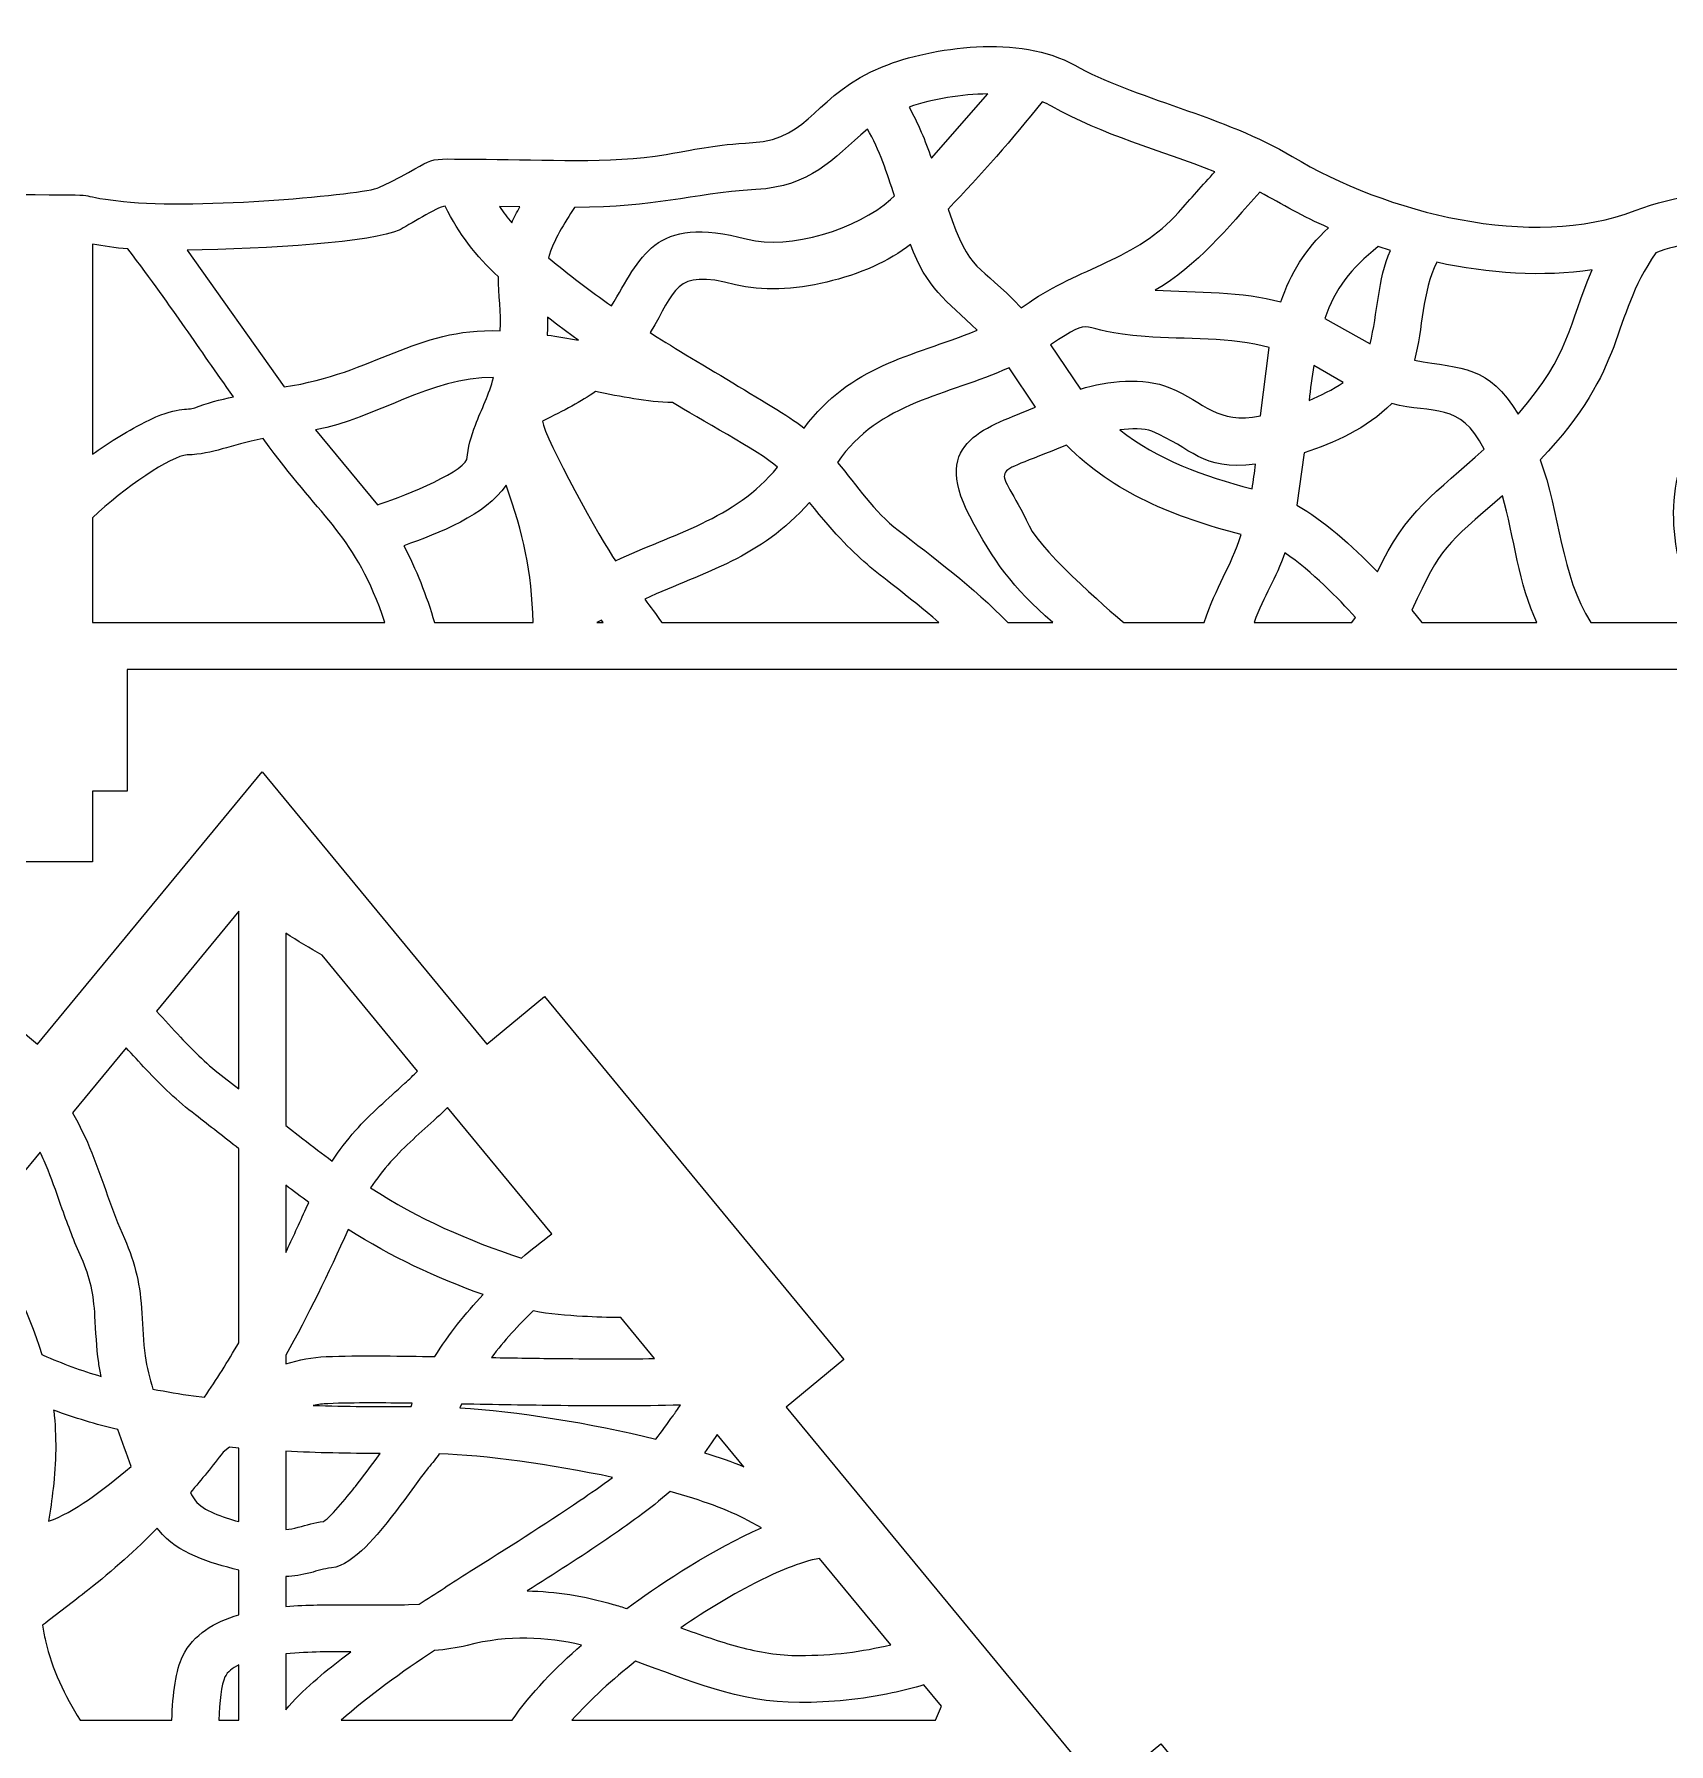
# Model space of a CAD drawing. Header units: millimetres. Extents: x -281 to 281, y -187 to 187.
# Drawn here: x 29.1 to 98.5, y 101.5 to 174.2 of the extents above; entities that cross this region are included whole.
import ezdxf

# ---------------------------------------------------------------- set-up
doc = ezdxf.new("R2010")
doc.units = ezdxf.units.MM
doc.header["$MEASUREMENT"] = 0
doc.layers.add('Camada 1', color=7, linetype='Continuous')

msp = doc.modelspace()

# ---------------------------------------------------------------- linework, layer by layer
at = {"layer": 'Camada 1', "color": 250, "lineweight": 9}
for points, knots in [([(161.7137, 139.005), (161.7137, 139.005), (161.7137, 142.005), (161.7137, 142.005), (161.7137, 142.005), (161.7137, 142.005), (161.7137, 147.18), (161.7137, 147.18), (161.7137, 147.18), (161.7137, 147.18), (161.7137, 167.3599), (161.7137, 167.3599), (161.7137, 167.3599), (153.5844, 167.2836), (144.8356, 166.8314), (137.3776, 163.9065), (137.3776, 163.9065), (135.5739, 163.199), (129.9221, 163.3657), (128.1078, 163.3836), (128.1078, 163.3836), (124.9159, 163.4153), (122.1744, 163.7228), (119.2476, 165.2753), (119.2476, 165.2753), (114.2375, 167.9331), (108.209, 170.2906), (102.5342, 168.0954), (102.5342, 168.0954), (100.7638, 167.4106), (98.8504, 167.3575), (97.1046, 166.6811), (97.1046, 166.6811), (92.7346, 164.9878), (86.5264, 166.5718), (82.5241, 168.9835), (82.5241, 168.9835), (79.7394, 170.6614), (75.6961, 171.4862), (73.2918, 172.8521), (73.2918, 172.8521), (70.9648, 174.1739), (67.2023, 173.6302), (65.1361, 172.8013), (65.1361, 172.8013), (62.2228, 171.6323), (62.1061, 169.727), (59.6007, 169.567), (59.6007, 169.567), (57.8433, 169.4547), (57.5565, 169.3418), (55.9145, 169.0671), (55.9145, 169.0671), (53.4639, 168.6558), (50.7358, 168.8565), (48.2641, 168.8574), (48.2641, 168.8574), (45.111, 168.8588), (46.6828, 169.0911), (43.7011, 167.6531), (43.7011, 167.6531), (43.1175, 167.3718), (36.0145, 166.7129), (32.8468, 167.0649), (32.8468, 167.0649), (30.2588, 167.3525), (32.6705, 167.3458), (28.3639, 167.3599), (28.3639, 167.3599), (28.3639, 167.3599), (28.3639, 147.18), (28.3639, 147.18), (28.3639, 147.18), (28.3639, 147.18), (28.3639, 142.005), (28.3639, 142.005), (28.3639, 142.005), (28.3639, 142.005), (28.3639, 139.005), (28.3639, 139.005), (28.3639, 139.005), (28.3639, 139.005), (31.5389, 139.005), (31.5389, 139.005), (31.5389, 139.005), (31.5389, 139.005), (31.5389, 142.005), (31.5389, 142.005), (31.5389, 142.005), (31.5389, 142.005), (33.007, 142.005), (33.007, 142.005), (33.007, 142.005), (33.007, 142.005), (33.007, 147.18), (33.007, 147.18), (33.007, 147.18), (33.007, 147.18), (157.0706, 147.18), (157.0706, 147.18), (157.0706, 147.18), (157.0706, 147.18), (157.0706, 142.005), (157.0706, 142.005), (157.0706, 142.005), (157.0706, 142.005), (158.5387, 142.005), (158.5387, 142.005), (158.5387, 142.005), (158.5387, 142.005), (158.5387, 139.005), (158.5387, 139.005), (158.5387, 139.005), (158.5387, 139.005), (161.7137, 139.005), (161.7137, 139.005)], [0, 0, 0, 0, 0.0333333, 0.0333333, 0.0333333, 0.0333333, 0.0666667, 0.0666667, 0.0666667, 0.0666667, 0.1, 0.1, 0.1, 0.1, 0.1333333, 0.1333333, 0.1333333, 0.1333333, 0.1666667, 0.1666667, 0.1666667, 0.1666667, 0.2, 0.2, 0.2, 0.2, 0.2333333, 0.2333333, 0.2333333, 0.2333333, 0.2666667, 0.2666667, 0.2666667, 0.2666667, 0.3, 0.3, 0.3, 0.3, 0.3333333, 0.3333333, 0.3333333, 0.3333333, 0.3666667, 0.3666667, 0.3666667, 0.3666667, 0.4, 0.4, 0.4, 0.4, 0.4333333, 0.4333333, 0.4333333, 0.4333333, 0.4666667, 0.4666667, 0.4666667, 0.4666667, 0.5, 0.5, 0.5, 0.5, 0.5333333, 0.5333333, 0.5333333, 0.5333333, 0.5666667, 0.5666667, 0.5666667, 0.5666667, 0.6, 0.6, 0.6, 0.6, 0.6333333, 0.6333333, 0.6333333, 0.6333333, 0.6666667, 0.6666667, 0.6666667, 0.6666667, 0.7, 0.7, 0.7, 0.7, 0.7333333, 0.7333333, 0.7333333, 0.7333333, 0.7666667, 0.7666667, 0.7666667, 0.7666667, 0.8, 0.8, 0.8, 0.8, 0.8333333, 0.8333333, 0.8333333, 0.8333333, 0.8666667, 0.8666667, 0.8666667, 0.8666667, 0.9, 0.9, 0.9, 0.9, 0.9333333, 0.9333333, 0.9333333, 0.9333333, 1, 1, 1, 1]), ([(69.5911, 171.6343), (69.5911, 171.6343), (67.1935, 168.8997), (67.1935, 168.8997), (67.1935, 168.8997), (66.9317, 169.6385), (66.6272, 170.4072), (66.2415, 171.0795), (66.2415, 171.0795), (67.2635, 171.4276), (68.4741, 171.6241), (69.5911, 171.6343)], [0, 0, 0, 0, 0.25, 0.25, 0.25, 0.25, 0.5, 0.5, 0.5, 0.5, 1, 1, 1, 1]), ([(71.9076, 171.297), (72.0508, 171.2424), (72.184, 171.1811), (72.3051, 171.1123), (72.3051, 171.1123), (74.482, 169.8775), (76.9016, 169.2459), (79.2444, 168.3299), (79.2444, 168.3299), (78.7288, 167.7594), (78.2094, 167.1882), (77.6959, 166.6014), (77.6959, 166.6014), (75.9504, 164.6067), (73.4104, 164.2211), (71.3492, 162.7764), (71.3492, 162.7764), (71.236, 162.6971), (71.1222, 162.6209), (71.0075, 162.5477), (71.0075, 162.5477), (69.1964, 164.4882), (68.8395, 163.9417), (67.9037, 166.7423), (67.9037, 166.7423), (69.3097, 168.1944), (70.6308, 169.7304), (71.9076, 171.297)], [0, 0, 0, 0, 0.125, 0.125, 0.125, 0.125, 0.25, 0.25, 0.25, 0.25, 0.375, 0.375, 0.375, 0.375, 0.5, 0.5, 0.5, 0.5, 0.625, 0.625, 0.625, 0.625, 0.75, 0.75, 0.75, 0.75, 1, 1, 1, 1]), ([(65.6244, 167.3029), (65.6244, 167.3029), (65.4577, 167.1498), (65.4577, 167.1498), (65.4577, 167.1498), (64.0833, 165.9049), (61.1536, 164.998), (59.3705, 165.465), (59.3705, 165.465), (55.3307, 166.5229), (54.8591, 164.6759), (53.5881, 162.6269), (53.5881, 162.6269), (52.6799, 163.2726), (51.7874, 163.9503), (50.9129, 164.6748), (50.9129, 164.6748), (51.1428, 165.4307), (51.5752, 166.1249), (52.0232, 166.8125), (52.0232, 166.8125), (55.5628, 166.8093), (56.8037, 167.3842), (59.7282, 167.571), (59.7282, 167.571), (62.0674, 167.7204), (62.9548, 168.812), (64.474, 170.1411), (64.474, 170.1411), (64.9903, 169.2688), (65.3144, 168.2447), (65.6244, 167.3029)], [0, 0, 0, 0, 0.1111111, 0.1111111, 0.1111111, 0.1111111, 0.2222222, 0.2222222, 0.2222222, 0.2222222, 0.3333333, 0.3333333, 0.3333333, 0.3333333, 0.4444444, 0.4444444, 0.4444444, 0.4444444, 0.5555556, 0.5555556, 0.5555556, 0.5555556, 0.6666667, 0.6666667, 0.6666667, 0.6666667, 0.7777778, 0.7777778, 0.7777778, 0.7777778, 1, 1, 1, 1]), ([(84.0679, 165.9511), (83.0935, 165.0158), (82.4593, 164.0165), (82.0478, 162.7962), (82.0478, 162.7962), (80.4365, 163.2442), (78.4603, 163.2083), (76.7115, 163.3002), (76.7115, 163.3002), (78.4869, 164.3192), (79.7995, 165.9549), (81.1538, 167.4652), (81.1538, 167.4652), (82.1071, 166.9431), (82.9906, 166.4164), (84.0679, 165.9511)], [0, 0, 0, 0, 0.2, 0.2, 0.2, 0.2, 0.4, 0.4, 0.4, 0.4, 0.6, 0.6, 0.6, 0.6, 1, 1, 1, 1]), ([(48.7906, 163.8666), (48.7906, 163.1031), (48.9059, 162.339), (48.8669, 161.5744), (48.8669, 161.5744), (45.1989, 161.6927), (43.5613, 159.7596), (39.6837, 159.1866), (39.6837, 159.1866), (39.6837, 159.1866), (35.5563, 164.9999), (35.5563, 164.9999), (35.5563, 164.9999), (38.9147, 165.0315), (43.52, 165.3457), (44.5696, 165.8515), (44.5696, 165.8515), (44.9351, 166.0277), (46.1869, 166.8378), (46.5204, 166.862), (46.5204, 166.862), (47.1285, 165.6658), (47.8169, 164.7666), (48.7906, 163.8666)], [0, 0, 0, 0, 0.1428571, 0.1428571, 0.1428571, 0.1428571, 0.2857143, 0.2857143, 0.2857143, 0.2857143, 0.4285714, 0.4285714, 0.4285714, 0.4285714, 0.5714286, 0.5714286, 0.5714286, 0.5714286, 0.7142857, 0.7142857, 0.7142857, 0.7142857, 1, 1, 1, 1]), ([(49.6973, 166.8429), (49.5739, 166.6194), (49.4578, 166.392), (49.3526, 166.1611), (49.3526, 166.1611), (49.166, 166.3825), (48.9944, 166.6113), (48.8326, 166.8547), (48.8326, 166.8547), (48.8326, 166.8547), (49.6973, 166.8429), (49.6973, 166.8429)], [0, 0, 0, 0, 0.25, 0.25, 0.25, 0.25, 0.5, 0.5, 0.5, 0.5, 1, 1, 1, 1]), ([(37.5231, 158.7708), (36.9644, 158.6466), (36.37, 158.4965), (35.8795, 158.2963), (35.8795, 158.2963), (35.5917, 158.1794), (35.1128, 158.3925), (33.757, 157.6856), (33.757, 157.6856), (32.8831, 157.23), (32.1578, 156.7826), (31.5389, 156.324), (31.5389, 156.324), (31.5389, 156.324), (31.5389, 165.2583), (31.5389, 165.2583), (31.5389, 165.2583), (32.0106, 165.177), (32.4771, 165.0836), (33.0407, 165.0474), (33.0407, 165.0474), (35.0711, 162.3713), (36.0013, 160.8937), (37.5231, 158.7708)], [0, 0, 0, 0, 0.1428571, 0.1428571, 0.1428571, 0.1428571, 0.2857143, 0.2857143, 0.2857143, 0.2857143, 0.4285714, 0.4285714, 0.4285714, 0.4285714, 0.5714286, 0.5714286, 0.5714286, 0.5714286, 0.7142857, 0.7142857, 0.7142857, 0.7142857, 1, 1, 1, 1]), ([(66.3113, 165.2411), (66.9798, 163.3843), (67.8159, 162.8749), (69.1373, 161.5954), (69.1373, 161.5954), (66.2685, 160.4292), (63.7983, 160.1355), (61.7853, 157.4386), (61.7853, 157.4386), (60.9637, 158.107), (56.6886, 160.5393), (55.2369, 161.4984), (55.2369, 161.4984), (56.3452, 163.2582), (56.1971, 164.2285), (58.8639, 163.5302), (58.8639, 163.5302), (61.0657, 162.9535), (64.5191, 163.8224), (66.3113, 165.2411)], [0, 0, 0, 0, 0.1666667, 0.1666667, 0.1666667, 0.1666667, 0.3333333, 0.3333333, 0.3333333, 0.3333333, 0.5, 0.5, 0.5, 0.5, 0.6666667, 0.6666667, 0.6666667, 0.6666667, 1, 1, 1, 1]), ([(86.7026, 164.9886), (86.1689, 163.7578), (86.1632, 162.3175), (85.8401, 161.0134), (85.8401, 161.0134), (85.8401, 161.0134), (83.9212, 162.0921), (83.9212, 162.0921), (83.9212, 162.0921), (84.3348, 163.3444), (85.0128, 164.2058), (86.1897, 165.1499), (86.1897, 165.1499), (86.1897, 165.1499), (86.7026, 164.9886), (86.7026, 164.9886)], [0, 0, 0, 0, 0.2, 0.2, 0.2, 0.2, 0.4, 0.4, 0.4, 0.4, 0.6, 0.6, 0.6, 0.6, 1, 1, 1, 1]), ([(102.7841, 159.8032), (101.7197, 158.9462), (100.4877, 158.5224), (99.711, 157.3081), (99.711, 157.3081), (98.1889, 154.9282), (98.6196, 151.7237), (99.9176, 149.18), (99.9176, 149.18), (99.9176, 149.18), (95.2263, 149.18), (95.2263, 149.18), (95.2263, 149.18), (93.9436, 151.1409), (93.9038, 153.8743), (93.0693, 156.0822), (93.0693, 156.0822), (96.8592, 160.0808), (95.9778, 161.987), (97.9875, 164.881), (97.9875, 164.881), (98.9827, 165.2884), (100.1349, 165.3421), (101.178, 165.5801), (101.178, 165.5801), (101.7061, 163.6097), (102.0937, 161.7158), (102.7841, 159.8032)], [0, 0, 0, 0, 0.125, 0.125, 0.125, 0.125, 0.25, 0.25, 0.25, 0.25, 0.375, 0.375, 0.375, 0.375, 0.5, 0.5, 0.5, 0.5, 0.625, 0.625, 0.625, 0.625, 0.75, 0.75, 0.75, 0.75, 1, 1, 1, 1]), ([(95.2792, 164.1569), (94.2468, 161.7714), (94.3944, 160.659), (92.138, 158.0337), (92.138, 158.0337), (90.8549, 160.1099), (89.8047, 159.9543), (87.7257, 160.3173), (87.7257, 160.3173), (88.0901, 161.67), (88.0385, 163.2256), (88.6738, 164.4797), (88.6738, 164.4797), (90.8914, 164.0051), (93.1812, 163.8468), (95.2792, 164.1569)], [0, 0, 0, 0, 0.2, 0.2, 0.2, 0.2, 0.4, 0.4, 0.4, 0.4, 0.6, 0.6, 0.6, 0.6, 1, 1, 1, 1]), ([(50.8787, 162.1436), (51.3117, 161.8101), (51.7483, 161.4861), (52.1885, 161.1697), (52.1885, 161.1697), (51.7455, 161.2523), (51.3033, 161.3283), (50.8598, 161.3916), (50.8598, 161.3916), (50.8742, 161.6412), (50.8809, 161.8916), (50.8787, 162.1436)], [0, 0, 0, 0, 0.25, 0.25, 0.25, 0.25, 0.5, 0.5, 0.5, 0.5, 1, 1, 1, 1]), ([(81.5502, 160.8585), (81.5502, 160.8585), (81.1808, 157.9594), (81.1808, 157.9594), (81.1808, 157.9594), (79.3139, 157.5808), (78.8344, 158.5334), (77.3248, 159.1509), (77.3248, 159.1509), (76.1902, 159.6151), (74.6957, 159.4545), (73.527, 159.0909), (73.527, 159.0909), (73.527, 159.0909), (72.2549, 160.9735), (72.2549, 160.9735), (72.2549, 160.9735), (74.2437, 162.292), (73.218, 161.537), (76.2848, 161.3226), (76.2848, 161.3226), (77.9892, 161.2035), (79.9657, 161.3061), (81.5502, 160.8585)], [0, 0, 0, 0, 0.1428571, 0.1428571, 0.1428571, 0.1428571, 0.2857143, 0.2857143, 0.2857143, 0.2857143, 0.4285714, 0.4285714, 0.4285714, 0.4285714, 0.5714286, 0.5714286, 0.5714286, 0.5714286, 0.7142857, 0.7142857, 0.7142857, 0.7142857, 1, 1, 1, 1]), ([(70.4941, 160.0028), (70.4941, 160.0028), (71.6178, 158.3294), (71.6178, 158.3294), (71.6178, 158.3294), (69.6383, 157.4684), (67.1054, 156.9585), (68.8258, 153.6924), (68.8258, 153.6924), (69.8402, 151.7667), (70.6127, 150.6988), (72.35, 149.18), (72.35, 149.18), (72.35, 149.18), (70.4362, 149.18), (70.4362, 149.18), (70.4362, 149.18), (68.9702, 150.681), (67.2163, 151.9954), (65.7856, 153.0929), (65.7856, 153.0929), (64.7553, 153.8833), (64.0351, 154.9795), (63.2002, 155.9796), (63.2002, 155.9796), (64.9617, 158.5535), (67.8629, 158.8036), (70.4941, 160.0028)], [0, 0, 0, 0, 0.125, 0.125, 0.125, 0.125, 0.25, 0.25, 0.25, 0.25, 0.375, 0.375, 0.375, 0.375, 0.5, 0.5, 0.5, 0.5, 0.625, 0.625, 0.625, 0.625, 0.75, 0.75, 0.75, 0.75, 1, 1, 1, 1]), ([(83.4465, 160.0958), (83.4465, 160.0958), (84.6941, 159.3704), (84.6941, 159.3704), (84.6941, 159.3704), (84.2481, 159.0731), (83.7492, 158.8179), (83.2501, 158.6049), (83.2501, 158.6049), (83.3033, 159.1037), (83.3653, 159.6013), (83.4465, 160.0958)], [0, 0, 0, 0, 0.25, 0.25, 0.25, 0.25, 0.5, 0.5, 0.5, 0.5, 1, 1, 1, 1]), ([(47.8084, 157.5643), (47.6203, 157.0831), (47.4984, 156.6154), (47.4478, 156.1036), (47.4478, 156.1036), (47.2314, 155.4925), (44.3847, 154.4137), (43.6431, 154.179), (43.6431, 154.179), (43.6431, 154.179), (41.0094, 157.3574), (41.0094, 157.3574), (41.0094, 157.3574), (43.6022, 157.8402), (45.884, 159.6146), (48.5768, 159.5807), (48.5768, 159.5807), (48.3975, 158.882), (48.0705, 158.2347), (47.8084, 157.5643)], [0, 0, 0, 0, 0.1666667, 0.1666667, 0.1666667, 0.1666667, 0.3333333, 0.3333333, 0.3333333, 0.3333333, 0.5, 0.5, 0.5, 0.5, 0.6666667, 0.6666667, 0.6666667, 0.6666667, 1, 1, 1, 1]), ([(56.1909, 158.5184), (57.2264, 157.8772), (59.8914, 156.4503), (60.6576, 155.775), (60.6576, 155.775), (58.8081, 153.5355), (56.1992, 152.9546), (53.7704, 151.796), (53.7704, 151.796), (53.2049, 152.5673), (50.7525, 157.0002), (50.6578, 157.7326), (50.6578, 157.7326), (51.5889, 158.179), (52.3128, 158.5716), (52.9161, 158.9889), (52.9161, 158.9889), (53.9849, 158.7729), (55.1043, 158.5442), (56.1909, 158.5184)], [0, 0, 0, 0, 0.1666667, 0.1666667, 0.1666667, 0.1666667, 0.3333333, 0.3333333, 0.3333333, 0.3333333, 0.5, 0.5, 0.5, 0.5, 0.6666667, 0.6666667, 0.6666667, 0.6666667, 1, 1, 1, 1]), ([(86.7622, 158.4759), (88.5562, 158.0223), (89.646, 158.5841), (90.6876, 156.545), (90.6876, 156.545), (88.6456, 154.672), (87.3467, 153.9147), (86.1589, 151.3245), (86.1589, 151.3245), (85.0427, 152.482), (83.84, 153.53), (82.7309, 154.161), (82.7309, 154.161), (82.7309, 154.161), (83.0366, 156.3854), (83.0366, 156.3854), (83.0366, 156.3854), (84.3079, 156.8119), (85.6889, 157.3988), (86.7622, 158.4759)], [0, 0, 0, 0, 0.1666667, 0.1666667, 0.1666667, 0.1666667, 0.3333333, 0.3333333, 0.3333333, 0.3333333, 0.5, 0.5, 0.5, 0.5, 0.6666667, 0.6666667, 0.6666667, 0.6666667, 1, 1, 1, 1]), ([(39.0494, 156.644), (41.3061, 153.5529), (42.6975, 152.8927), (43.9665, 149.18), (43.9665, 149.18), (43.9665, 149.18), (31.5389, 149.18), (31.5389, 149.18), (31.5389, 149.18), (31.5389, 149.18), (31.5389, 153.6178), (31.5389, 153.6178), (31.5389, 153.6178), (32.8615, 154.8944), (34.8895, 156.2697), (35.563, 156.2943), (35.563, 156.2943), (36.6979, 156.3357), (37.3198, 156.6953), (38.794, 156.9955), (38.794, 156.9955), (38.794, 156.9955), (39.0494, 156.644), (39.0494, 156.644)], [0, 0, 0, 0, 0.1428571, 0.1428571, 0.1428571, 0.1428571, 0.2857143, 0.2857143, 0.2857143, 0.2857143, 0.4285714, 0.4285714, 0.4285714, 0.4285714, 0.5714286, 0.5714286, 0.5714286, 0.5714286, 0.7142857, 0.7142857, 0.7142857, 0.7142857, 1, 1, 1, 1]), ([(80.9723, 155.8996), (80.9296, 155.5506), (80.8809, 155.2031), (80.8227, 154.8582), (80.8227, 154.8582), (78.76, 155.3951), (76.8056, 156.0984), (75.2021, 157.3649), (75.2021, 157.3649), (75.6921, 157.4169), (76.2349, 157.4359), (76.5676, 157.2998), (76.5676, 157.2998), (78.2732, 156.6022), (78.6389, 155.6214), (80.9723, 155.8996)], [0, 0, 0, 0, 0.2, 0.2, 0.2, 0.2, 0.4, 0.4, 0.4, 0.4, 0.6, 0.6, 0.6, 0.6, 1, 1, 1, 1]), ([(72.9295, 156.7164), (74.9306, 154.6834), (77.5218, 153.6509), (80.3599, 152.9125), (80.3599, 152.9125), (79.908, 151.5142), (79.311, 150.7332), (78.7828, 149.18), (78.7828, 149.18), (78.7828, 149.18), (75.3679, 149.18), (75.3679, 149.18), (75.3679, 149.18), (75.2956, 149.2085), (71.8784, 152.1427), (71.3473, 153.2792), (71.3473, 153.2792), (70.0106, 156.1397), (69.3886, 155.2011), (72.9295, 156.7164)], [0, 0, 0, 0, 0.1666667, 0.1666667, 0.1666667, 0.1666667, 0.3333333, 0.3333333, 0.3333333, 0.3333333, 0.5, 0.5, 0.5, 0.5, 0.6666667, 0.6666667, 0.6666667, 0.6666667, 1, 1, 1, 1]), ([(49.1121, 155.0051), (49.8585, 152.9376), (50.2036, 151.374), (50.2655, 149.18), (50.2655, 149.18), (50.2655, 149.18), (46.0698, 149.18), (46.0698, 149.18), (46.0698, 149.18), (45.7374, 150.3181), (45.2721, 151.4689), (44.7654, 152.4391), (44.7654, 152.4391), (46.2486, 152.9649), (48.2526, 153.7387), (49.1121, 155.0051)], [0, 0, 0, 0, 0.2, 0.2, 0.2, 0.2, 0.4, 0.4, 0.4, 0.4, 0.6, 0.6, 0.6, 0.6, 1, 1, 1, 1]), ([(62.009, 154.2812), (64.3503, 151.3713), (64.7319, 151.5598), (67.5028, 149.18), (67.5028, 149.18), (67.5028, 149.18), (55.728, 149.18), (55.728, 149.18), (55.728, 149.18), (55.4951, 149.5171), (55.2475, 149.8471), (55.0051, 150.1664), (55.0051, 150.1664), (57.636, 151.3826), (59.8752, 151.8737), (62.009, 154.2812)], [0, 0, 0, 0, 0.2, 0.2, 0.2, 0.2, 0.4, 0.4, 0.4, 0.4, 0.6, 0.6, 0.6, 0.6, 1, 1, 1, 1]), ([(91.4669, 154.5594), (91.9545, 152.8441), (92.1716, 150.7442), (92.9305, 149.18), (92.9305, 149.18), (92.9305, 149.18), (88.0434, 149.18), (88.0434, 149.18), (88.0434, 149.18), (88.0434, 149.18), (87.6138, 149.7033), (87.6138, 149.7033), (87.6138, 149.7033), (88.9043, 152.4761), (89.0157, 152.4143), (91.4669, 154.5594)], [0, 0, 0, 0, 0.2, 0.2, 0.2, 0.2, 0.4, 0.4, 0.4, 0.4, 0.6, 0.6, 0.6, 0.6, 1, 1, 1, 1]), ([(82.2121, 152.1396), (83.4125, 151.3204), (84.486, 150.1978), (85.2206, 149.3949), (85.2206, 149.3949), (85.2206, 149.3949), (85.0698, 149.18), (85.0698, 149.18), (85.0698, 149.18), (85.0698, 149.18), (80.9094, 149.18), (80.9094, 149.18), (80.9094, 149.18), (81.3387, 150.3134), (81.8441, 151.0506), (82.2121, 152.1396)], [0, 0, 0, 0, 0.2, 0.2, 0.2, 0.2, 0.4, 0.4, 0.4, 0.4, 0.6, 0.6, 0.6, 0.6, 1, 1, 1, 1]), ([(53.1694, 149.2756), (53.1694, 149.2756), (53.2425, 149.18), (53.2425, 149.18), (53.2425, 149.18), (53.2425, 149.18), (52.9751, 149.18), (52.9751, 149.18), (52.9751, 149.18), (52.9751, 149.18), (53.1694, 149.2756), (53.1694, 149.2756)], [0, 0, 0, 0, 0.25, 0.25, 0.25, 0.25, 0.5, 0.5, 0.5, 0.5, 1, 1, 1, 1]), ([(-19.2767, 72.5051), (-19.2767, 72.5051), (-19.2767, -6.3949), (-19.2767, -6.3949), (-19.2767, -6.3949), (-19.2767, -6.3949), (-6.3823, -6.3949), (-6.3823, -6.3949), (-6.3823, -6.3949), (-6.3823, -6.3949), (-6.3823, -9.5699), (-6.3823, -9.5699), (-6.3823, -9.5699), (-6.3823, -9.5699), (6.5122, -9.5699), (6.5122, -9.5699), (6.5122, -9.5699), (6.5122, -9.5699), (6.5122, -6.3949), (6.5122, -6.3949), (6.5122, -6.3949), (6.5122, -6.3949), (19.4066, -6.3949), (19.4066, -6.3949), (19.4066, -6.3949), (19.4066, -6.3949), (19.4066, -9.5699), (19.4066, -9.5699), (19.4066, -9.5699), (19.4066, -9.5699), (32.3011, -9.5699), (32.3011, -9.5699), (32.3011, -9.5699), (32.3011, -9.5699), (32.3011, -6.3949), (32.3011, -6.3949), (32.3011, -6.3949), (32.3011, -6.3949), (45.1955, -6.3949), (45.1955, -6.3949), (45.1955, -6.3949), (45.1955, -6.3949), (45.1955, -9.5699), (45.1955, -9.5699), (45.1955, -9.5699), (45.1955, -9.5699), (58.09, -9.5699), (58.09, -9.5699), (58.09, -9.5699), (58.09, -9.5699), (58.09, -6.3949), (58.09, -6.3949), (58.09, -6.3949), (58.09, -6.3949), (70.9844, -6.3949), (70.9844, -6.3949), (70.9844, -6.3949), (70.9844, -6.3949), (70.9844, -9.5699), (70.9844, -9.5699), (70.9844, -9.5699), (70.9844, -9.5699), (83.8789, -9.5699), (83.8789, -9.5699), (83.8789, -9.5699), (83.8789, -9.5699), (83.8789, -6.3949), (83.8789, -6.3949), (83.8789, -6.3949), (83.8789, -6.3949), (96.7733, -6.3949), (96.7733, -6.3949), (96.7733, -6.3949), (96.7733, -6.3949), (96.7733, 72.5051), (96.7733, 72.5051), (96.7733, 72.5051), (96.7733, 72.5051), (87.2269, 84.075), (87.2269, 84.075), (87.2269, 84.075), (87.2269, 84.075), (89.6759, 86.0957), (89.6759, 86.0957), (89.6759, 86.0957), (89.6759, 86.0957), (76.9473, 101.5224), (76.9473, 101.5224), (76.9473, 101.5224), (76.9473, 101.5224), (74.4983, 99.5019), (74.4983, 99.5019), (74.4983, 99.5019), (74.4983, 99.5019), (61.0233, 115.8333), (61.0233, 115.8333), (61.0233, 115.8333), (61.0233, 115.8333), (63.4723, 117.854), (63.4723, 117.854), (63.4723, 117.854), (63.4723, 117.854), (50.7437, 133.2807), (50.7437, 133.2807), (50.7437, 133.2807), (50.7437, 133.2807), (48.2947, 131.2601), (48.2947, 131.2601), (48.2947, 131.2601), (48.2947, 131.2601), (38.7483, 142.8301), (38.7483, 142.8301), (38.7483, 142.8301), (38.7483, 142.8301), (29.2019, 131.2601), (29.2019, 131.2601), (29.2019, 131.2601), (29.2019, 131.2601), (26.7529, 133.2807), (26.7529, 133.2807), (26.7529, 133.2807), (26.7529, 133.2807), (14.0243, 117.854), (14.0243, 117.854), (14.0243, 117.854), (14.0243, 117.854), (16.4733, 115.8333), (16.4733, 115.8333), (16.4733, 115.8333), (16.4733, 115.8333), (2.9983, 99.5019), (2.9983, 99.5019), (2.9983, 99.5019), (2.9983, 99.5019), (0.5493, 101.5224), (0.5493, 101.5224), (0.5493, 101.5224), (0.5493, 101.5224), (-12.1793, 86.0957), (-12.1793, 86.0957), (-12.1793, 86.0957), (-12.1793, 86.0957), (-9.7303, 84.075), (-9.7303, 84.075), (-9.7303, 84.075), (-9.7303, 84.075), (-19.2767, 72.5051), (-19.2767, 72.5051)], [0, 0, 0, 0, 0.0263158, 0.0263158, 0.0263158, 0.0263158, 0.0526316, 0.0526316, 0.0526316, 0.0526316, 0.0789474, 0.0789474, 0.0789474, 0.0789474, 0.1052632, 0.1052632, 0.1052632, 0.1052632, 0.1315789, 0.1315789, 0.1315789, 0.1315789, 0.1578947, 0.1578947, 0.1578947, 0.1578947, 0.1842105, 0.1842105, 0.1842105, 0.1842105, 0.2105263, 0.2105263, 0.2105263, 0.2105263, 0.2368421, 0.2368421, 0.2368421, 0.2368421, 0.2631579, 0.2631579, 0.2631579, 0.2631579, 0.2894737, 0.2894737, 0.2894737, 0.2894737, 0.3157895, 0.3157895, 0.3157895, 0.3157895, 0.3421053, 0.3421053, 0.3421053, 0.3421053, 0.3684211, 0.3684211, 0.3684211, 0.3684211, 0.3947368, 0.3947368, 0.3947368, 0.3947368, 0.4210526, 0.4210526, 0.4210526, 0.4210526, 0.4473684, 0.4473684, 0.4473684, 0.4473684, 0.4736842, 0.4736842, 0.4736842, 0.4736842, 0.5, 0.5, 0.5, 0.5, 0.5263158, 0.5263158, 0.5263158, 0.5263158, 0.5526316, 0.5526316, 0.5526316, 0.5526316, 0.5789474, 0.5789474, 0.5789474, 0.5789474, 0.6052632, 0.6052632, 0.6052632, 0.6052632, 0.6315789, 0.6315789, 0.6315789, 0.6315789, 0.6578947, 0.6578947, 0.6578947, 0.6578947, 0.6842105, 0.6842105, 0.6842105, 0.6842105, 0.7105263, 0.7105263, 0.7105263, 0.7105263, 0.7368421, 0.7368421, 0.7368421, 0.7368421, 0.7631579, 0.7631579, 0.7631579, 0.7631579, 0.7894737, 0.7894737, 0.7894737, 0.7894737, 0.8157895, 0.8157895, 0.8157895, 0.8157895, 0.8421053, 0.8421053, 0.8421053, 0.8421053, 0.8684211, 0.8684211, 0.8684211, 0.8684211, 0.8947368, 0.8947368, 0.8947368, 0.8947368, 0.9210526, 0.9210526, 0.9210526, 0.9210526, 0.9473684, 0.9473684, 0.9473684, 0.9473684, 1, 1, 1, 1]), ([(37.7483, 129.3594), (37.7483, 129.3594), (37.1247, 129.8398), (37.1247, 129.8398), (37.1247, 129.8398), (36.4511, 130.3556), (35.8516, 130.9368), (35.2707, 131.5533), (35.2707, 131.5533), (34.9257, 131.9194), (34.5889, 132.2927), (34.2495, 132.6639), (34.2495, 132.6639), (34.2495, 132.6639), (37.7483, 136.9042), (37.7483, 136.9042), (37.7483, 136.9042), (37.7483, 136.9042), (37.7483, 129.3594), (37.7483, 129.3594)], [0, 0, 0, 0, 0.1666667, 0.1666667, 0.1666667, 0.1666667, 0.3333333, 0.3333333, 0.3333333, 0.3333333, 0.5, 0.5, 0.5, 0.5, 0.6666667, 0.6666667, 0.6666667, 0.6666667, 1, 1, 1, 1]), ([(40.4722, 127.2347), (40.4722, 127.2347), (39.7483, 127.7975), (39.7483, 127.7975), (39.7483, 127.7975), (39.7483, 127.7975), (39.7483, 135.9714), (39.7483, 135.9714), (39.7483, 135.9714), (40.258, 135.6467), (40.7718, 135.3322), (41.2918, 135.0336), (41.2918, 135.0336), (41.2918, 135.0336), (45.3504, 130.1147), (45.3504, 130.1147), (45.3504, 130.1147), (45.1787, 129.9416), (44.9987, 129.7703), (44.8095, 129.5968), (44.8095, 129.5968), (44.0872, 128.9346), (43.3662, 128.3188), (42.712, 127.5826), (42.712, 127.5826), (42.3455, 127.1699), (42.0152, 126.7405), (41.7153, 126.2927), (41.7153, 126.2927), (41.2968, 126.6013), (40.8834, 126.9168), (40.4722, 127.2347)], [0, 0, 0, 0, 0.1111111, 0.1111111, 0.1111111, 0.1111111, 0.2222222, 0.2222222, 0.2222222, 0.2222222, 0.3333333, 0.3333333, 0.3333333, 0.3333333, 0.4444444, 0.4444444, 0.4444444, 0.4444444, 0.5555556, 0.5555556, 0.5555556, 0.5555556, 0.6666667, 0.6666667, 0.6666667, 0.6666667, 0.7777778, 0.7777778, 0.7777778, 0.7777778, 1, 1, 1, 1]), ([(34.1029, 116.6009), (33.9574, 117.0607), (33.8453, 117.5287), (33.7749, 118.0129), (33.7749, 118.0129), (33.6867, 118.6194), (33.6722, 119.2207), (33.6344, 119.8305), (33.6344, 119.8305), (33.5625, 120.9898), (33.3655, 121.9284), (32.8881, 122.9977), (32.8881, 122.9977), (32.3498, 124.2034), (31.9869, 125.4287), (31.5019, 126.6449), (31.5019, 126.6449), (31.2579, 127.2569), (30.9868, 127.8124), (30.6786, 128.3359), (30.6786, 128.3359), (30.6786, 128.3359), (32.9611, 131.1024), (32.9611, 131.1024), (32.9611, 131.1024), (33.2405, 130.7993), (33.5227, 130.4919), (33.8152, 130.1816), (33.8152, 130.1816), (34.4709, 129.4859), (35.1486, 128.834), (35.9089, 128.2518), (35.9089, 128.2518), (36.5225, 127.782), (37.1343, 127.2992), (37.7483, 126.8152), (37.7483, 126.8152), (37.7483, 126.8152), (37.7483, 118.5683), (37.7483, 118.5683), (37.7483, 118.5683), (37.2876, 117.7734), (36.8057, 117.0035), (36.2933, 116.2556), (36.2933, 116.2556), (36.2933, 116.2556), (35.83, 116.316), (35.83, 116.316), (35.83, 116.316), (35.2462, 116.3954), (34.671, 116.4894), (34.1029, 116.6009)], [0, 0, 0, 0, 0.0714286, 0.0714286, 0.0714286, 0.0714286, 0.1428571, 0.1428571, 0.1428571, 0.1428571, 0.2142857, 0.2142857, 0.2142857, 0.2142857, 0.2857143, 0.2857143, 0.2857143, 0.2857143, 0.3571429, 0.3571429, 0.3571429, 0.3571429, 0.4285714, 0.4285714, 0.4285714, 0.4285714, 0.5, 0.5, 0.5, 0.5, 0.5714286, 0.5714286, 0.5714286, 0.5714286, 0.6428571, 0.6428571, 0.6428571, 0.6428571, 0.7142857, 0.7142857, 0.7142857, 0.7142857, 0.7857143, 0.7857143, 0.7857143, 0.7857143, 0.8571429, 0.8571429, 0.8571429, 0.8571429, 1, 1, 1, 1]), ([(49.7663, 122.1663), (47.4861, 122.9243), (45.398, 123.8267), (43.3569, 125.1497), (43.3569, 125.1497), (43.6117, 125.5332), (43.8931, 125.9007), (44.2072, 126.2542), (44.2072, 126.2542), (44.8113, 126.9341), (45.4931, 127.5102), (46.1611, 128.1228), (46.1611, 128.1228), (46.3224, 128.2706), (46.478, 128.4178), (46.6285, 128.5656), (46.6285, 128.5656), (46.6285, 128.5656), (51.0548, 123.2011), (51.0548, 123.2011), (51.0548, 123.2011), (50.6127, 122.8674), (50.1826, 122.5234), (49.7663, 122.1663)], [0, 0, 0, 0, 0.1428571, 0.1428571, 0.1428571, 0.1428571, 0.2857143, 0.2857143, 0.2857143, 0.2857143, 0.4285714, 0.4285714, 0.4285714, 0.4285714, 0.5714286, 0.5714286, 0.5714286, 0.5714286, 0.7142857, 0.7142857, 0.7142857, 0.7142857, 1, 1, 1, 1]), ([(31.8981, 117.1398), (31.0667, 117.387), (30.2468, 117.6843), (29.4335, 118.0439), (29.4335, 118.0439), (29.4335, 118.0439), (29.3786, 118.0682), (29.3786, 118.0682), (29.3786, 118.0682), (28.7903, 120.0015), (27.814, 121.8315), (26.707, 123.5224), (26.707, 123.5224), (26.707, 123.5224), (29.3048, 126.6709), (29.3048, 126.6709), (29.3048, 126.6709), (29.4244, 126.4271), (29.5371, 126.1729), (29.6442, 125.9042), (29.6442, 125.9042), (29.8622, 125.3574), (30.0498, 124.7975), (30.2473, 124.2431), (30.2473, 124.2431), (30.4959, 123.5452), (30.7597, 122.8591), (31.0619, 122.1823), (31.0619, 122.1823), (31.4412, 121.3327), (31.5812, 120.6267), (31.6382, 119.7069), (31.6382, 119.7069), (31.6796, 119.0389), (31.699, 118.3904), (31.7957, 117.7252), (31.7957, 117.7252), (31.8244, 117.528), (31.8586, 117.3332), (31.8981, 117.1398)], [0, 0, 0, 0, 0.0909091, 0.0909091, 0.0909091, 0.0909091, 0.1818182, 0.1818182, 0.1818182, 0.1818182, 0.2727273, 0.2727273, 0.2727273, 0.2727273, 0.3636364, 0.3636364, 0.3636364, 0.3636364, 0.4545455, 0.4545455, 0.4545455, 0.4545455, 0.5454545, 0.5454545, 0.5454545, 0.5454545, 0.6363636, 0.6363636, 0.6363636, 0.6363636, 0.7272727, 0.7272727, 0.7272727, 0.7272727, 0.8181818, 0.8181818, 0.8181818, 0.8181818, 1, 1, 1, 1]), ([(39.7483, 122.4055), (39.7483, 122.4055), (39.7483, 125.2595), (39.7483, 125.2595), (39.7483, 125.2595), (40.0727, 125.0136), (40.3989, 124.7708), (40.7273, 124.533), (40.7273, 124.533), (40.7273, 124.533), (40.6145, 124.2868), (40.6145, 124.2868), (40.6145, 124.2868), (40.327, 123.6446), (40.0393, 123.0179), (39.7483, 122.4055)], [0, 0, 0, 0, 0.2, 0.2, 0.2, 0.2, 0.4, 0.4, 0.4, 0.4, 0.6, 0.6, 0.6, 0.6, 1, 1, 1, 1]), ([(39.7483, 118.0402), (40.6876, 119.7083), (41.5482, 121.482), (42.4023, 123.3857), (42.4023, 123.3857), (44.2439, 122.2082), (46.1239, 121.3408), (48.1348, 120.6149), (48.1348, 120.6149), (47.3797, 119.8134), (46.6903, 118.9434), (46.0809, 117.9828), (46.0809, 117.9828), (46.0809, 117.9828), (45.8302, 117.9866), (45.8302, 117.9866), (45.8302, 117.9866), (44.3816, 118.0083), (42.9081, 118.0371), (41.4606, 117.98), (41.4606, 117.98), (40.8784, 117.9572), (40.3077, 117.8484), (39.7483, 117.6733), (39.7483, 117.6733), (39.7483, 117.6733), (39.7483, 118.0402), (39.7483, 118.0402)], [0, 0, 0, 0, 0.125, 0.125, 0.125, 0.125, 0.25, 0.25, 0.25, 0.25, 0.375, 0.375, 0.375, 0.375, 0.5, 0.5, 0.5, 0.5, 0.625, 0.625, 0.625, 0.625, 0.75, 0.75, 0.75, 0.75, 1, 1, 1, 1]), ([(48.4873, 117.9423), (49.0304, 118.6573), (49.6284, 119.3141), (50.2701, 119.9271), (50.2701, 119.9271), (50.9438, 119.7798), (51.728, 119.7281), (52.369, 119.6921), (52.369, 119.6921), (52.9091, 119.662), (53.4519, 119.6449), (53.9949, 119.6378), (53.9949, 119.6378), (53.9949, 119.6378), (55.4293, 117.8993), (55.4293, 117.8993), (55.4293, 117.8993), (54.1061, 117.8787), (52.7809, 117.8859), (51.4615, 117.8993), (51.4615, 117.8993), (50.47, 117.9095), (49.4787, 117.9254), (48.4873, 117.9423)], [0, 0, 0, 0, 0.1428571, 0.1428571, 0.1428571, 0.1428571, 0.2857143, 0.2857143, 0.2857143, 0.2857143, 0.4285714, 0.4285714, 0.4285714, 0.4285714, 0.5714286, 0.5714286, 0.5714286, 0.5714286, 0.7142857, 0.7142857, 0.7142857, 0.7142857, 1, 1, 1, 1]), ([(33.1722, 113.3091), (31.9209, 112.2733), (30.7518, 111.3684), (29.6641, 110.9821), (29.6641, 110.9821), (29.7369, 111.447), (29.8073, 111.9122), (29.8607, 112.3805), (29.8607, 112.3805), (29.9871, 113.49), (30.0134, 114.5756), (29.8837, 115.6869), (29.8837, 115.6869), (29.8837, 115.6869), (29.8816, 115.7047), (29.8816, 115.7047), (29.8816, 115.7047), (30.7776, 115.3727), (31.6835, 115.1021), (32.6049, 114.8809), (32.6049, 114.8809), (32.813, 114.3577), (32.9951, 113.8359), (33.1722, 113.3091)], [0, 0, 0, 0, 0.1428571, 0.1428571, 0.1428571, 0.1428571, 0.2857143, 0.2857143, 0.2857143, 0.2857143, 0.4285714, 0.4285714, 0.4285714, 0.4285714, 0.5714286, 0.5714286, 0.5714286, 0.5714286, 0.7142857, 0.7142857, 0.7142857, 0.7142857, 1, 1, 1, 1]), ([(45.0767, 115.8613), (43.7042, 115.8546), (42.3115, 115.8625), (40.92, 115.9103), (40.92, 115.9103), (41.1265, 115.949), (41.3332, 115.9736), (41.5394, 115.9816), (41.5394, 115.9816), (42.7224, 116.0282), (43.9247, 116.0151), (45.1147, 115.9974), (45.1147, 115.9974), (45.1147, 115.9974), (45.1017, 115.9492), (45.1017, 115.9492), (45.1017, 115.9492), (45.1017, 115.9492), (45.0767, 115.8613), (45.0767, 115.8613)], [0, 0, 0, 0, 0.1666667, 0.1666667, 0.1666667, 0.1666667, 0.3333333, 0.3333333, 0.3333333, 0.3333333, 0.5, 0.5, 0.5, 0.5, 0.6666667, 0.6666667, 0.6666667, 0.6666667, 1, 1, 1, 1]), ([(55.48, 114.4754), (52.698, 115.1664), (49.5314, 115.6551), (47.1522, 115.8112), (47.1522, 115.8112), (47.1522, 115.8112), (47.2193, 115.9639), (47.2193, 115.9639), (47.2193, 115.9639), (48.6265, 115.9399), (50.0336, 115.9139), (51.441, 115.8994), (51.441, 115.8994), (53.1338, 115.8821), (54.8355, 115.8753), (56.5308, 115.9226), (56.5308, 115.9226), (56.4158, 115.7566), (56.2971, 115.5951), (56.2091, 115.471), (56.2091, 115.471), (55.9834, 115.1526), (55.7316, 114.7853), (55.48, 114.4754)], [0, 0, 0, 0, 0.1428571, 0.1428571, 0.1428571, 0.1428571, 0.2857143, 0.2857143, 0.2857143, 0.2857143, 0.4285714, 0.4285714, 0.4285714, 0.4285714, 0.5714286, 0.5714286, 0.5714286, 0.5714286, 0.7142857, 0.7142857, 0.7142857, 0.7142857, 1, 1, 1, 1]), ([(37.7483, 110.973), (37.0556, 111.1603), (36.2425, 111.4416), (35.9059, 111.8582), (35.9059, 111.8582), (35.8269, 111.9561), (35.7561, 112.0744), (35.6922, 112.2027), (35.6922, 112.2027), (36.1796, 112.7648), (36.6413, 113.3381), (37.0816, 113.9241), (37.0816, 113.9241), (37.0816, 113.9241), (37.3547, 114.1288), (37.3547, 114.1288), (37.3547, 114.1288), (37.3547, 114.1288), (37.7483, 114.0935), (37.7483, 114.0935), (37.7483, 114.0935), (37.7483, 114.0935), (37.7483, 110.973), (37.7483, 110.973)], [0, 0, 0, 0, 0.1428571, 0.1428571, 0.1428571, 0.1428571, 0.2857143, 0.2857143, 0.2857143, 0.2857143, 0.4285714, 0.4285714, 0.4285714, 0.4285714, 0.5714286, 0.5714286, 0.5714286, 0.5714286, 0.7142857, 0.7142857, 0.7142857, 0.7142857, 1, 1, 1, 1]), ([(57.8408, 114.3144), (57.8408, 114.3144), (58.0935, 114.6703), (58.0935, 114.6703), (58.0935, 114.6703), (58.0935, 114.6703), (59.2226, 113.3019), (59.2226, 113.3019), (59.2226, 113.3019), (58.7155, 113.5094), (58.152, 113.709), (57.5484, 113.8988), (57.5484, 113.8988), (57.5484, 113.8988), (57.8408, 114.3144), (57.8408, 114.3144)], [0, 0, 0, 0, 0.2, 0.2, 0.2, 0.2, 0.4, 0.4, 0.4, 0.4, 0.6, 0.6, 0.6, 0.6, 1, 1, 1, 1]), ([(39.7483, 110.6367), (39.7483, 110.6367), (39.7483, 113.9586), (39.7483, 113.9586), (39.7483, 113.9586), (41.0846, 113.8912), (42.4263, 113.8654), (43.757, 113.8602), (43.757, 113.8602), (43.757, 113.8602), (43.6142, 113.665), (43.6142, 113.665), (43.6142, 113.665), (43.318, 113.2632), (43.0204, 112.8623), (42.7127, 112.4691), (42.7127, 112.4691), (42.47, 112.1589), (41.7129, 111.204), (41.3508, 110.9758), (41.3508, 110.9758), (40.9744, 110.9226), (40.6439, 110.8285), (40.274, 110.7288), (40.274, 110.7288), (40.0874, 110.6785), (39.915, 110.6493), (39.7483, 110.6367)], [0, 0, 0, 0, 0.125, 0.125, 0.125, 0.125, 0.25, 0.25, 0.25, 0.25, 0.375, 0.375, 0.375, 0.375, 0.5, 0.5, 0.5, 0.5, 0.625, 0.625, 0.625, 0.625, 0.75, 0.75, 0.75, 0.75, 1, 1, 1, 1]), ([(39.7483, 107.3632), (39.7483, 107.3632), (39.7483, 108.6326), (39.7483, 108.6326), (39.7483, 108.6326), (40.0831, 108.6461), (40.4245, 108.698), (40.7943, 108.7977), (40.7943, 108.7977), (41.0966, 108.8792), (41.3742, 108.9657), (41.6875, 109.0028), (41.6875, 109.0028), (42.6586, 109.1182), (43.7175, 110.5078), (44.2877, 111.2363), (44.2877, 111.2363), (44.6073, 111.6448), (44.9165, 112.061), (45.2242, 112.4785), (45.2242, 112.4785), (45.4133, 112.7351), (45.6053, 113.0109), (45.8082, 113.2559), (45.8082, 113.2559), (45.9791, 113.4622), (46.1344, 113.6579), (46.2745, 113.8535), (46.2745, 113.8535), (48.2033, 113.7853), (51.018, 113.41), (53.6433, 112.8482), (53.6433, 112.8482), (53.1717, 112.4978), (52.6928, 112.1691), (52.263, 111.8757), (52.263, 111.8757), (50.7193, 110.8218), (49.1257, 109.8322), (47.5484, 108.8291), (47.5484, 108.8291), (46.8394, 108.3782), (46.1245, 107.9234), (45.4148, 107.4583), (45.4148, 107.4583), (45.4148, 107.4583), (44.9694, 107.4436), (44.9694, 107.4436), (44.9694, 107.4436), (44.0727, 107.4204), (43.1735, 107.4378), (42.2765, 107.4374), (42.2765, 107.4374), (41.5606, 107.437), (40.6639, 107.4424), (39.7483, 107.3632)], [0, 0, 0, 0, 0.0666667, 0.0666667, 0.0666667, 0.0666667, 0.1333333, 0.1333333, 0.1333333, 0.1333333, 0.2, 0.2, 0.2, 0.2, 0.2666667, 0.2666667, 0.2666667, 0.2666667, 0.3333333, 0.3333333, 0.3333333, 0.3333333, 0.4, 0.4, 0.4, 0.4, 0.4666667, 0.4666667, 0.4666667, 0.4666667, 0.5333333, 0.5333333, 0.5333333, 0.5333333, 0.6, 0.6, 0.6, 0.6, 0.6666667, 0.6666667, 0.6666667, 0.6666667, 0.7333333, 0.7333333, 0.7333333, 0.7333333, 0.8, 0.8, 0.8, 0.8, 0.8666667, 0.8666667, 0.8666667, 0.8666667, 1, 1, 1, 1]), ([(54.52, 107.4767), (54.52, 107.4767), (54.248, 107.2755), (54.248, 107.2755), (54.248, 107.2755), (54.0564, 107.3367), (53.864, 107.3953), (53.6707, 107.4508), (53.6707, 107.4508), (52.4245, 107.8077), (51.2241, 108.0103), (50.0132, 108.0234), (50.0132, 108.0234), (51.1485, 108.7428), (52.282, 109.467), (53.3907, 110.2238), (53.3907, 110.2238), (54.2589, 110.8166), (55.2455, 111.505), (56.0841, 112.2515), (56.0841, 112.2515), (57.411, 111.8802), (58.573, 111.4635), (59.3866, 111.022), (59.3866, 111.022), (59.3866, 111.022), (59.974, 110.7038), (59.974, 110.7038), (59.974, 110.7038), (57.941, 109.8301), (55.7287, 108.361), (54.52, 107.4767)], [0, 0, 0, 0, 0.1111111, 0.1111111, 0.1111111, 0.1111111, 0.2222222, 0.2222222, 0.2222222, 0.2222222, 0.3333333, 0.3333333, 0.3333333, 0.3333333, 0.4444444, 0.4444444, 0.4444444, 0.4444444, 0.5555556, 0.5555556, 0.5555556, 0.5555556, 0.6666667, 0.6666667, 0.6666667, 0.6666667, 0.7777778, 0.7777778, 0.7777778, 0.7777778, 1, 1, 1, 1]), ([(31.0026, 102.5286), (30.3524, 103.5772), (29.812, 104.7097), (29.5351, 105.8995), (29.5351, 105.8995), (29.4824, 106.1258), (29.4405, 106.3489), (29.4083, 106.5699), (29.4083, 106.5699), (30.0495, 107.0592), (30.6919, 107.546), (31.3256, 108.0474), (31.3256, 108.0474), (32.4075, 108.9036), (33.3871, 109.7806), (34.2844, 110.6853), (34.2844, 110.6853), (34.2844, 110.6853), (34.3503, 110.6011), (34.3503, 110.6011), (34.3503, 110.6011), (35.1508, 109.6105), (36.5318, 109.2065), (37.7483, 108.9104), (37.7483, 108.9104), (37.7483, 108.9104), (37.7483, 107.0119), (37.7483, 107.0119), (37.7483, 107.0119), (36.7122, 106.7046), (35.8244, 106.175), (35.3727, 105.2628), (35.3727, 105.2628), (35.0772, 104.6659), (34.9466, 103.6713), (34.9044, 102.5286), (34.9044, 102.5286), (34.9044, 102.5286), (31.0026, 102.5286), (31.0026, 102.5286)], [0, 0, 0, 0, 0.0909091, 0.0909091, 0.0909091, 0.0909091, 0.1818182, 0.1818182, 0.1818182, 0.1818182, 0.2727273, 0.2727273, 0.2727273, 0.2727273, 0.3636364, 0.3636364, 0.3636364, 0.3636364, 0.4545455, 0.4545455, 0.4545455, 0.4545455, 0.5454545, 0.5454545, 0.5454545, 0.5454545, 0.6363636, 0.6363636, 0.6363636, 0.6363636, 0.7272727, 0.7272727, 0.7272727, 0.7272727, 0.8181818, 0.8181818, 0.8181818, 0.8181818, 1, 1, 1, 1]), ([(59.0144, 105.6481), (58.1775, 105.8702), (57.3599, 106.1611), (56.5439, 106.4609), (56.5439, 106.4609), (57.6189, 107.2005), (58.7539, 107.8906), (59.9087, 108.4649), (59.9087, 108.4649), (60.4955, 108.7566), (61.6559, 109.2926), (62.4412, 109.401), (62.4412, 109.401), (62.4412, 109.401), (65.4651, 105.7362), (65.4651, 105.7362), (65.4651, 105.7362), (64.2365, 105.4437), (63.0168, 105.2809), (61.5813, 105.2809), (61.5813, 105.2809), (60.7081, 105.2809), (59.8564, 105.4244), (59.0144, 105.6481)], [0, 0, 0, 0, 0.1428571, 0.1428571, 0.1428571, 0.1428571, 0.2857143, 0.2857143, 0.2857143, 0.2857143, 0.4285714, 0.4285714, 0.4285714, 0.4285714, 0.5714286, 0.5714286, 0.5714286, 0.5714286, 0.7142857, 0.7142857, 0.7142857, 0.7142857, 1, 1, 1, 1]), ([(49.3752, 102.5286), (49.3752, 102.5286), (42.108, 102.5286), (42.108, 102.5286), (42.108, 102.5286), (43.1994, 103.5191), (44.7201, 104.5982), (46.0657, 105.4951), (46.0657, 105.4951), (46.5385, 105.5327), (47.0114, 105.5967), (47.4541, 105.7099), (47.4541, 105.7099), (49.2445, 106.1682), (50.8259, 106.0678), (52.3225, 105.7249), (52.3225, 105.7249), (51.248, 104.7865), (50.1335, 103.6686), (49.3752, 102.5286)], [0, 0, 0, 0, 0.1666667, 0.1666667, 0.1666667, 0.1666667, 0.3333333, 0.3333333, 0.3333333, 0.3333333, 0.5, 0.5, 0.5, 0.5, 0.6666667, 0.6666667, 0.6666667, 0.6666667, 1, 1, 1, 1]), ([(39.7483, 102.9785), (39.7483, 102.9785), (39.7483, 105.3469), (39.7483, 105.3469), (39.7483, 105.3469), (40.7625, 105.4486), (41.7914, 105.4371), (42.2775, 105.4374), (42.2775, 105.4374), (42.2775, 105.4374), (42.509, 105.4371), (42.509, 105.4371), (42.509, 105.4371), (42.509, 105.4371), (42.1183, 105.1395), (42.1183, 105.1395), (42.1183, 105.1395), (41.3852, 104.5728), (40.4592, 103.8159), (39.7483, 102.9785)], [0, 0, 0, 0, 0.1666667, 0.1666667, 0.1666667, 0.1666667, 0.3333333, 0.3333333, 0.3333333, 0.3333333, 0.5, 0.5, 0.5, 0.5, 0.6666667, 0.6666667, 0.6666667, 0.6666667, 1, 1, 1, 1]), ([(36.9091, 102.5286), (36.9359, 103.3115), (37.0059, 104.0538), (37.1651, 104.3753), (37.1651, 104.3753), (37.268, 104.5832), (37.4742, 104.7506), (37.7483, 104.885), (37.7483, 104.885), (37.7483, 104.885), (37.7483, 102.5286), (37.7483, 102.5286), (37.7483, 102.5286), (37.7483, 102.5286), (36.9091, 102.5286), (36.9091, 102.5286)], [0, 0, 0, 0, 0.2, 0.2, 0.2, 0.2, 0.4, 0.4, 0.4, 0.4, 0.6, 0.6, 0.6, 0.6, 1, 1, 1, 1]), ([(51.9119, 102.5286), (52.7122, 103.4256), (53.6505, 104.2675), (54.6143, 105.0344), (54.6143, 105.0344), (56.8332, 104.2494), (59.0047, 103.2809), (61.5813, 103.2809), (61.5813, 103.2809), (62.9171, 103.2809), (64.2253, 103.4093), (65.5314, 103.6909), (65.5314, 103.6909), (65.9849, 103.7885), (66.4306, 103.9037), (66.8725, 104.0303), (66.8725, 104.0303), (66.8725, 104.0303), (67.6224, 103.1215), (67.6224, 103.1215), (67.6224, 103.1215), (67.6224, 103.1215), (67.3702, 102.5286), (67.3702, 102.5286), (67.3702, 102.5286), (67.3702, 102.5286), (51.9119, 102.5286), (51.9119, 102.5286)], [0, 0, 0, 0, 0.125, 0.125, 0.125, 0.125, 0.25, 0.25, 0.25, 0.25, 0.375, 0.375, 0.375, 0.375, 0.5, 0.5, 0.5, 0.5, 0.625, 0.625, 0.625, 0.625, 0.75, 0.75, 0.75, 0.75, 1, 1, 1, 1])]:
    msp.add_open_spline(points, degree=3, knots=knots, dxfattribs=at)

doc.saveas('drawing.dxf')
